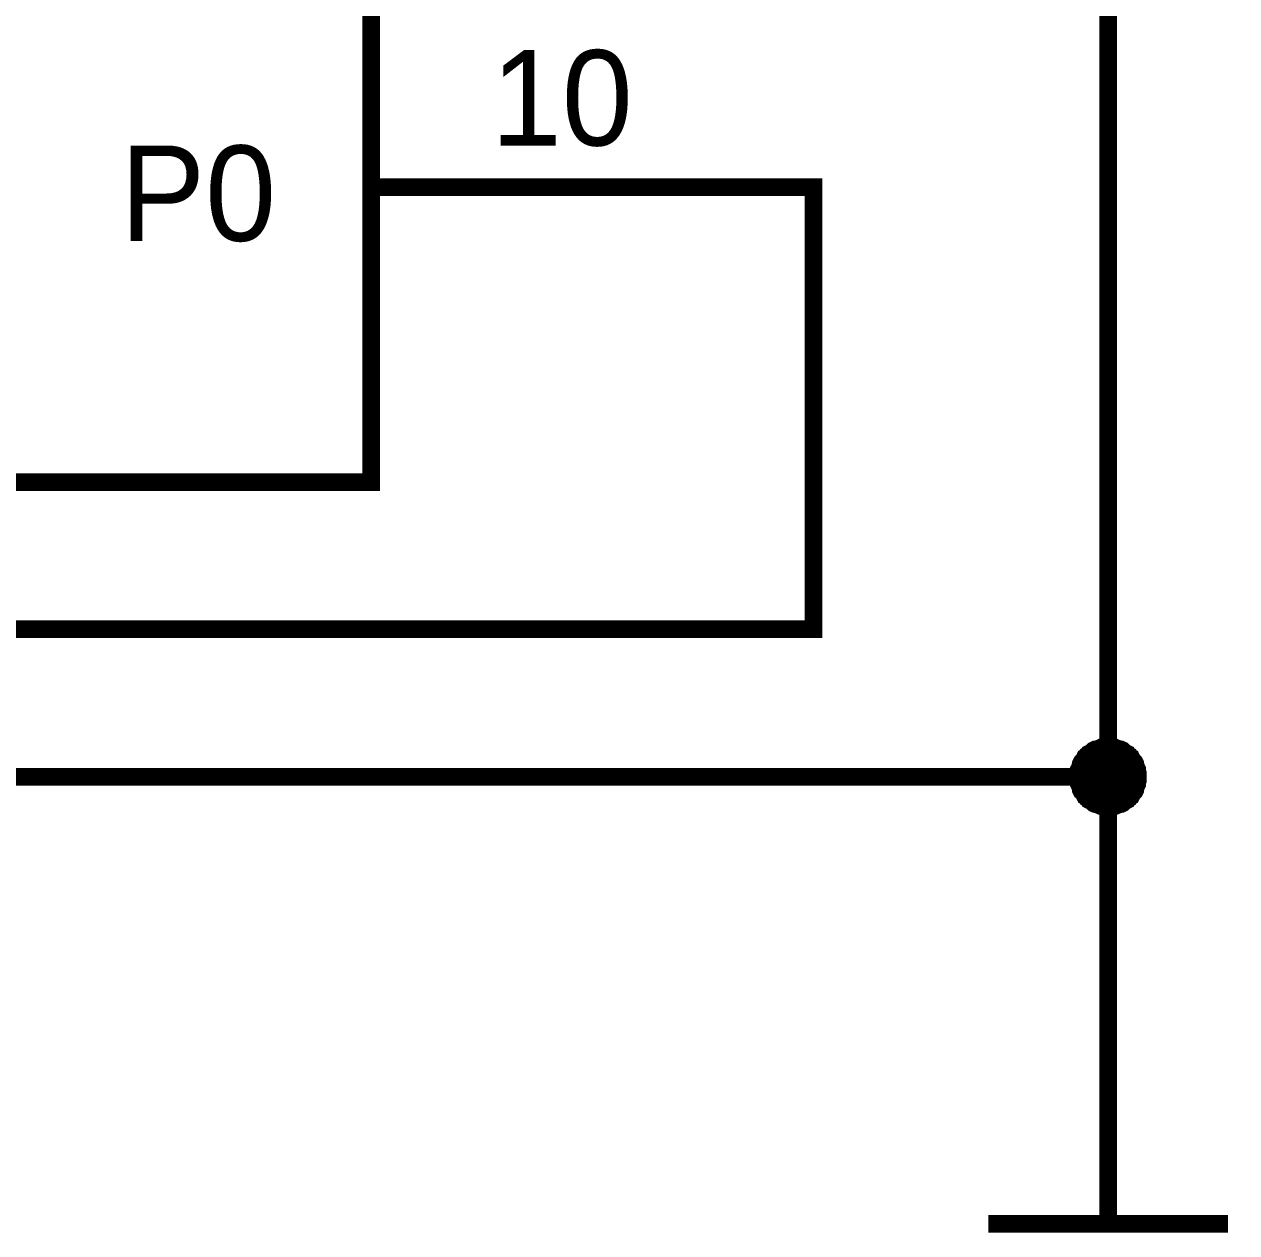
# Model space of a CAD drawing. Header units: millimetres. Extents: x 0 to 841, y 0 to 594.
# Drawn here: x 241.64 to 262.2, y 444.77 to 465.25 of the extents above; entities that cross this region are included whole.
import ezdxf

# ---------------------------------------------------------------- set-up
doc = ezdxf.new("R2010")
doc.units = ezdxf.units.MM
doc.layers.add('Sheet', color=255, linetype='Continuous')

msp = doc.modelspace()

# ---------------------------------------------------------------- linework, layer by layer
at = {"layer": 'Sheet', "const_width": 0.3}
msp.add_lwpolyline([(220.019, 512.496), (247.519, 512.496), (247.519, 457.493), (220.019, 457.493), (220.019, 512.496)], close=True, dxfattribs=at)
at = {"layer": 'Sheet'}
for points, const_width in [([(97.523, 507.499), (90.022, 507.499), (90.022, 455), (255.02, 455), (255.02, 462.49), (250.012, 462.49)], 0.3), ([(260.017, 452.496), (212.518, 452.496), (212.518, 487.499), (217.515, 487.499)], 0.3), ([(250.012, 467.499), (250.012, 467.499), (260.017, 467.499), (260.017, 452.496), (260.017, 449.992)], 0.3), ([(247.519, 462.49), (250.012, 462.49)], 0.3), ([(259.511, 452.496), (259.511, 452.518), (259.511, 452.552), (259.522, 452.575), (259.522, 452.597), (259.522, 452.62), (259.534, 452.642), (259.545, 452.676), (259.556, 452.698), (259.556, 452.721), (259.567, 452.743), (259.579, 452.754), (259.601, 452.777), (259.612, 452.799), (259.623, 452.822), (259.646, 452.833), (259.657, 452.855), (259.68, 452.867), (259.691, 452.889), (259.713, 452.9), (259.736, 452.912), (259.758, 452.934), (259.769, 452.945), (259.792, 452.956), (259.814, 452.956), (259.837, 452.968), (259.871, 452.979), (259.893, 452.99), (259.915, 452.99), (259.938, 452.99), (259.96, 453.001), (259.994, 453.001), (260.017, 453.001)], 0.3), ([(259.511, 452.496), (259.511, 452.518), (259.511, 452.552), (259.522, 452.575), (259.522, 452.597), (259.522, 452.62), (259.534, 452.642), (259.545, 452.676), (259.556, 452.698), (259.556, 452.721), (259.567, 452.743), (259.579, 452.754), (259.601, 452.777), (259.612, 452.799), (259.623, 452.822), (259.646, 452.833), (259.657, 452.855), (259.68, 452.867), (259.691, 452.889), (259.713, 452.9), (259.736, 452.912), (259.758, 452.934), (259.769, 452.945), (259.792, 452.956), (259.814, 452.956), (259.837, 452.968), (259.871, 452.979), (259.893, 452.99), (259.915, 452.99), (259.938, 452.99), (259.96, 453.001), (259.994, 453.001), (260.017, 453.001)], 0.3), ([(259.511, 452.496), (259.511, 452.518), (259.511, 452.552), (259.522, 452.575), (259.522, 452.597), (259.522, 452.62), (259.534, 452.642), (259.545, 452.676), (259.556, 452.698), (259.556, 452.721), (259.567, 452.743), (259.579, 452.754), (259.601, 452.777), (259.612, 452.799), (259.623, 452.822), (259.646, 452.833), (259.657, 452.855), (259.68, 452.867), (259.691, 452.889), (259.713, 452.9), (259.736, 452.912), (259.758, 452.934), (259.769, 452.945), (259.792, 452.956), (259.814, 452.956), (259.837, 452.968), (259.871, 452.979), (259.893, 452.99), (259.915, 452.99), (259.938, 452.99), (259.96, 453.001), (259.994, 453.001), (260.017, 453.001)], 0.3), ([(259.511, 452.496), (259.511, 452.518), (259.511, 452.552), (259.522, 452.575), (259.522, 452.597), (259.522, 452.62), (259.534, 452.642), (259.545, 452.676), (259.556, 452.698), (259.556, 452.721), (259.567, 452.743), (259.579, 452.754), (259.601, 452.777), (259.612, 452.799), (259.623, 452.822), (259.646, 452.833), (259.657, 452.855), (259.68, 452.867), (259.691, 452.889), (259.713, 452.9), (259.736, 452.912), (259.758, 452.934), (259.769, 452.945), (259.792, 452.956), (259.814, 452.956), (259.837, 452.968), (259.871, 452.979), (259.893, 452.99), (259.915, 452.99), (259.938, 452.99), (259.96, 453.001), (259.994, 453.001), (260.017, 453.001)], 0.3), ([(259.511, 452.496), (259.511, 452.518), (259.511, 452.552), (259.522, 452.575), (259.522, 452.597), (259.522, 452.62), (259.534, 452.642), (259.545, 452.676), (259.556, 452.698), (259.556, 452.721), (259.567, 452.743), (259.579, 452.754), (259.601, 452.777), (259.612, 452.799), (259.623, 452.822), (259.646, 452.833), (259.657, 452.855), (259.68, 452.867), (259.691, 452.889), (259.713, 452.9), (259.736, 452.912), (259.758, 452.934), (259.769, 452.945), (259.792, 452.956), (259.814, 452.956), (259.837, 452.968), (259.871, 452.979), (259.893, 452.99), (259.915, 452.99), (259.938, 452.99), (259.96, 453.001), (259.994, 453.001), (260.017, 453.001)], 0.0991), ([(259.511, 452.496), (259.511, 452.518), (259.511, 452.552), (259.522, 452.575), (259.522, 452.597), (259.522, 452.62), (259.534, 452.642), (259.545, 452.676), (259.556, 452.698), (259.556, 452.721), (259.567, 452.743), (259.579, 452.754), (259.601, 452.777), (259.612, 452.799), (259.623, 452.822), (259.646, 452.833), (259.657, 452.855), (259.68, 452.867), (259.691, 452.889), (259.713, 452.9), (259.736, 452.912), (259.758, 452.934), (259.769, 452.945), (259.792, 452.956), (259.814, 452.956), (259.837, 452.968), (259.871, 452.979), (259.893, 452.99), (259.915, 452.99), (259.938, 452.99), (259.96, 453.001), (259.994, 453.001), (260.017, 453.001)], 0.0991), ([(259.511, 452.496), (259.511, 452.518), (259.511, 452.552), (259.522, 452.575), (259.522, 452.597), (259.522, 452.62), (259.534, 452.642), (259.545, 452.676), (259.556, 452.698), (259.556, 452.721), (259.567, 452.743), (259.579, 452.754), (259.601, 452.777), (259.612, 452.799), (259.623, 452.822), (259.646, 452.833), (259.657, 452.855), (259.68, 452.867), (259.691, 452.889), (259.713, 452.9), (259.736, 452.912), (259.758, 452.934), (259.769, 452.945), (259.792, 452.956), (259.814, 452.956), (259.837, 452.968), (259.871, 452.979), (259.893, 452.99), (259.915, 452.99), (259.938, 452.99), (259.96, 453.001), (259.994, 453.001), (260.017, 453.001)], 0.0991), ([(259.511, 452.496), (259.511, 452.518), (259.511, 452.552), (259.522, 452.575), (259.522, 452.597), (259.522, 452.62), (259.534, 452.642), (259.545, 452.676), (259.556, 452.698), (259.556, 452.721), (259.567, 452.743), (259.579, 452.754), (259.601, 452.777), (259.612, 452.799), (259.623, 452.822), (259.646, 452.833), (259.657, 452.855), (259.68, 452.867), (259.691, 452.889), (259.713, 452.9), (259.736, 452.912), (259.758, 452.934), (259.769, 452.945), (259.792, 452.956), (259.814, 452.956), (259.837, 452.968), (259.871, 452.979), (259.893, 452.99), (259.915, 452.99), (259.938, 452.99), (259.96, 453.001), (259.994, 453.001), (260.017, 453.001)], 0.0991), ([(260.017, 453.001), (260.017, 453.001)], 0.3), ([(260.017, 453.001), (260.039, 453.001), (260.073, 453.001), (260.095, 452.99), (260.118, 452.99), (260.14, 452.99), (260.162, 452.979), (260.196, 452.968), (260.219, 452.956), (260.241, 452.956), (260.264, 452.945), (260.275, 452.934), (260.297, 452.912), (260.32, 452.9), (260.342, 452.889), (260.353, 452.867), (260.376, 452.855), (260.387, 452.833), (260.41, 452.822), (260.421, 452.799), (260.432, 452.777), (260.454, 452.754), (260.466, 452.743), (260.477, 452.721), (260.477, 452.698), (260.488, 452.676), (260.499, 452.642), (260.511, 452.62), (260.511, 452.597), (260.511, 452.575), (260.522, 452.552), (260.522, 452.518), (260.522, 452.496)], 0.3), ([(260.017, 453.001), (260.017, 453.001)], 0.3), ([(260.017, 453.001), (260.039, 453.001), (260.073, 453.001), (260.095, 452.99), (260.118, 452.99), (260.14, 452.99), (260.162, 452.979), (260.196, 452.968), (260.219, 452.956), (260.241, 452.956), (260.264, 452.945), (260.275, 452.934), (260.297, 452.912), (260.32, 452.9), (260.342, 452.889), (260.353, 452.867), (260.376, 452.855), (260.387, 452.833), (260.41, 452.822), (260.421, 452.799), (260.432, 452.777), (260.454, 452.754), (260.466, 452.743), (260.477, 452.721), (260.477, 452.698), (260.488, 452.676), (260.499, 452.642), (260.511, 452.62), (260.511, 452.597), (260.511, 452.575), (260.522, 452.552), (260.522, 452.518), (260.522, 452.496)], 0.3), ([(260.017, 453.001), (260.017, 453.001)], 0.3), ([(260.017, 453.001), (260.039, 453.001), (260.073, 453.001), (260.095, 452.99), (260.118, 452.99), (260.14, 452.99), (260.162, 452.979), (260.196, 452.968), (260.219, 452.956), (260.241, 452.956), (260.264, 452.945), (260.275, 452.934), (260.297, 452.912), (260.32, 452.9), (260.342, 452.889), (260.353, 452.867), (260.376, 452.855), (260.387, 452.833), (260.41, 452.822), (260.421, 452.799), (260.432, 452.777), (260.454, 452.754), (260.466, 452.743), (260.477, 452.721), (260.477, 452.698), (260.488, 452.676), (260.499, 452.642), (260.511, 452.62), (260.511, 452.597), (260.511, 452.575), (260.522, 452.552), (260.522, 452.518), (260.522, 452.496)], 0.3), ([(260.017, 453.001), (260.017, 453.001)], 0.3), ([(260.017, 453.001), (260.039, 453.001), (260.073, 453.001), (260.095, 452.99), (260.118, 452.99), (260.14, 452.99), (260.162, 452.979), (260.196, 452.968), (260.219, 452.956), (260.241, 452.956), (260.264, 452.945), (260.275, 452.934), (260.297, 452.912), (260.32, 452.9), (260.342, 452.889), (260.353, 452.867), (260.376, 452.855), (260.387, 452.833), (260.41, 452.822), (260.421, 452.799), (260.432, 452.777), (260.454, 452.754), (260.466, 452.743), (260.477, 452.721), (260.477, 452.698), (260.488, 452.676), (260.499, 452.642), (260.511, 452.62), (260.511, 452.597), (260.511, 452.575), (260.522, 452.552), (260.522, 452.518), (260.522, 452.496)], 0.3), ([(260.017, 453.001), (260.017, 453.001)], 0.0991), ([(260.017, 453.001), (260.039, 453.001), (260.073, 453.001), (260.095, 452.99), (260.118, 452.99), (260.14, 452.99), (260.162, 452.979), (260.196, 452.968), (260.219, 452.956), (260.241, 452.956), (260.264, 452.945), (260.275, 452.934), (260.297, 452.912), (260.32, 452.9), (260.342, 452.889), (260.353, 452.867), (260.376, 452.855), (260.387, 452.833), (260.41, 452.822), (260.421, 452.799), (260.432, 452.777), (260.454, 452.754), (260.466, 452.743), (260.477, 452.721), (260.477, 452.698), (260.488, 452.676), (260.499, 452.642), (260.511, 452.62), (260.511, 452.597), (260.511, 452.575), (260.522, 452.552), (260.522, 452.518), (260.522, 452.496)], 0.0991), ([(260.017, 453.001), (260.017, 453.001)], 0.0991), ([(260.017, 453.001), (260.039, 453.001), (260.073, 453.001), (260.095, 452.99), (260.118, 452.99), (260.14, 452.99), (260.162, 452.979), (260.196, 452.968), (260.219, 452.956), (260.241, 452.956), (260.264, 452.945), (260.275, 452.934), (260.297, 452.912), (260.32, 452.9), (260.342, 452.889), (260.353, 452.867), (260.376, 452.855), (260.387, 452.833), (260.41, 452.822), (260.421, 452.799), (260.432, 452.777), (260.454, 452.754), (260.466, 452.743), (260.477, 452.721), (260.477, 452.698), (260.488, 452.676), (260.499, 452.642), (260.511, 452.62), (260.511, 452.597), (260.511, 452.575), (260.522, 452.552), (260.522, 452.518), (260.522, 452.496)], 0.0991), ([(260.017, 453.001), (260.017, 453.001)], 0.0991), ([(260.017, 453.001), (260.039, 453.001), (260.073, 453.001), (260.095, 452.99), (260.118, 452.99), (260.14, 452.99), (260.162, 452.979), (260.196, 452.968), (260.219, 452.956), (260.241, 452.956), (260.264, 452.945), (260.275, 452.934), (260.297, 452.912), (260.32, 452.9), (260.342, 452.889), (260.353, 452.867), (260.376, 452.855), (260.387, 452.833), (260.41, 452.822), (260.421, 452.799), (260.432, 452.777), (260.454, 452.754), (260.466, 452.743), (260.477, 452.721), (260.477, 452.698), (260.488, 452.676), (260.499, 452.642), (260.511, 452.62), (260.511, 452.597), (260.511, 452.575), (260.522, 452.552), (260.522, 452.518), (260.522, 452.496)], 0.0991), ([(260.017, 453.001), (260.017, 453.001)], 0.0991), ([(260.017, 453.001), (260.039, 453.001), (260.073, 453.001), (260.095, 452.99), (260.118, 452.99), (260.14, 452.99), (260.162, 452.979), (260.196, 452.968), (260.219, 452.956), (260.241, 452.956), (260.264, 452.945), (260.275, 452.934), (260.297, 452.912), (260.32, 452.9), (260.342, 452.889), (260.353, 452.867), (260.376, 452.855), (260.387, 452.833), (260.41, 452.822), (260.421, 452.799), (260.432, 452.777), (260.454, 452.754), (260.466, 452.743), (260.477, 452.721), (260.477, 452.698), (260.488, 452.676), (260.499, 452.642), (260.511, 452.62), (260.511, 452.597), (260.511, 452.575), (260.522, 452.552), (260.522, 452.518), (260.522, 452.496)], 0.0991), ([(260.017, 451.991), (259.994, 451.991), (259.96, 451.991), (259.938, 452.002), (259.915, 452.002), (259.893, 452.002), (259.871, 452.013), (259.837, 452.024), (259.814, 452.036), (259.792, 452.036), (259.769, 452.047), (259.758, 452.058), (259.736, 452.081), (259.713, 452.092), (259.691, 452.103), (259.68, 452.125), (259.657, 452.137), (259.646, 452.159), (259.623, 452.17), (259.612, 452.193), (259.601, 452.215), (259.579, 452.238), (259.567, 452.249), (259.556, 452.271), (259.556, 452.294), (259.545, 452.316), (259.534, 452.35), (259.522, 452.373), (259.522, 452.395), (259.522, 452.417), (259.511, 452.44), (259.511, 452.474), (259.511, 452.496)], 0.3), ([(259.511, 452.496), (259.511, 452.496)], 0.3), ([(260.017, 451.991), (259.994, 451.991), (259.96, 451.991), (259.938, 452.002), (259.915, 452.002), (259.893, 452.002), (259.871, 452.013), (259.837, 452.024), (259.814, 452.036), (259.792, 452.036), (259.769, 452.047), (259.758, 452.058), (259.736, 452.081), (259.713, 452.092), (259.691, 452.103), (259.68, 452.125), (259.657, 452.137), (259.646, 452.159), (259.623, 452.17), (259.612, 452.193), (259.601, 452.215), (259.579, 452.238), (259.567, 452.249), (259.556, 452.271), (259.556, 452.294), (259.545, 452.316), (259.534, 452.35), (259.522, 452.373), (259.522, 452.395), (259.522, 452.417), (259.511, 452.44), (259.511, 452.474), (259.511, 452.496)], 0.3), ([(259.511, 452.496), (259.511, 452.496)], 0.3), ([(260.017, 451.991), (259.994, 451.991), (259.96, 451.991), (259.938, 452.002), (259.915, 452.002), (259.893, 452.002), (259.871, 452.013), (259.837, 452.024), (259.814, 452.036), (259.792, 452.036), (259.769, 452.047), (259.758, 452.058), (259.736, 452.081), (259.713, 452.092), (259.691, 452.103), (259.68, 452.125), (259.657, 452.137), (259.646, 452.159), (259.623, 452.17), (259.612, 452.193), (259.601, 452.215), (259.579, 452.238), (259.567, 452.249), (259.556, 452.271), (259.556, 452.294), (259.545, 452.316), (259.534, 452.35), (259.522, 452.373), (259.522, 452.395), (259.522, 452.417), (259.511, 452.44), (259.511, 452.474), (259.511, 452.496)], 0.3), ([(259.511, 452.496), (259.511, 452.496)], 0.3), ([(260.017, 451.991), (259.994, 451.991), (259.96, 451.991), (259.938, 452.002), (259.915, 452.002), (259.893, 452.002), (259.871, 452.013), (259.837, 452.024), (259.814, 452.036), (259.792, 452.036), (259.769, 452.047), (259.758, 452.058), (259.736, 452.081), (259.713, 452.092), (259.691, 452.103), (259.68, 452.125), (259.657, 452.137), (259.646, 452.159), (259.623, 452.17), (259.612, 452.193), (259.601, 452.215), (259.579, 452.238), (259.567, 452.249), (259.556, 452.271), (259.556, 452.294), (259.545, 452.316), (259.534, 452.35), (259.522, 452.373), (259.522, 452.395), (259.522, 452.417), (259.511, 452.44), (259.511, 452.474), (259.511, 452.496)], 0.3), ([(259.511, 452.496), (259.511, 452.496)], 0.3), ([(260.522, 452.496), (260.522, 452.474), (260.522, 452.44), (260.511, 452.417), (260.511, 452.395), (260.511, 452.373), (260.499, 452.35), (260.488, 452.316), (260.477, 452.294), (260.477, 452.271), (260.466, 452.249), (260.454, 452.238), (260.432, 452.215), (260.421, 452.193), (260.41, 452.17), (260.387, 452.159), (260.376, 452.137), (260.353, 452.125), (260.342, 452.103), (260.32, 452.092), (260.297, 452.081), (260.275, 452.058), (260.264, 452.047), (260.241, 452.036), (260.219, 452.036), (260.196, 452.024), (260.162, 452.013), (260.14, 452.002), (260.118, 452.002), (260.095, 452.002), (260.073, 451.991), (260.039, 451.991), (260.017, 451.991)], 0.3), ([(260.522, 452.496), (260.522, 452.474), (260.522, 452.44), (260.511, 452.417), (260.511, 452.395), (260.511, 452.373), (260.499, 452.35), (260.488, 452.316), (260.477, 452.294), (260.477, 452.271), (260.466, 452.249), (260.454, 452.238), (260.432, 452.215), (260.421, 452.193), (260.41, 452.17), (260.387, 452.159), (260.376, 452.137), (260.353, 452.125), (260.342, 452.103), (260.32, 452.092), (260.297, 452.081), (260.275, 452.058), (260.264, 452.047), (260.241, 452.036), (260.219, 452.036), (260.196, 452.024), (260.162, 452.013), (260.14, 452.002), (260.118, 452.002), (260.095, 452.002), (260.073, 451.991), (260.039, 451.991), (260.017, 451.991)], 0.3), ([(260.522, 452.496), (260.522, 452.474), (260.522, 452.44), (260.511, 452.417), (260.511, 452.395), (260.511, 452.373), (260.499, 452.35), (260.488, 452.316), (260.477, 452.294), (260.477, 452.271), (260.466, 452.249), (260.454, 452.238), (260.432, 452.215), (260.421, 452.193), (260.41, 452.17), (260.387, 452.159), (260.376, 452.137), (260.353, 452.125), (260.342, 452.103), (260.32, 452.092), (260.297, 452.081), (260.275, 452.058), (260.264, 452.047), (260.241, 452.036), (260.219, 452.036), (260.196, 452.024), (260.162, 452.013), (260.14, 452.002), (260.118, 452.002), (260.095, 452.002), (260.073, 451.991), (260.039, 451.991), (260.017, 451.991)], 0.3), ([(260.522, 452.496), (260.522, 452.474), (260.522, 452.44), (260.511, 452.417), (260.511, 452.395), (260.511, 452.373), (260.499, 452.35), (260.488, 452.316), (260.477, 452.294), (260.477, 452.271), (260.466, 452.249), (260.454, 452.238), (260.432, 452.215), (260.421, 452.193), (260.41, 452.17), (260.387, 452.159), (260.376, 452.137), (260.353, 452.125), (260.342, 452.103), (260.32, 452.092), (260.297, 452.081), (260.275, 452.058), (260.264, 452.047), (260.241, 452.036), (260.219, 452.036), (260.196, 452.024), (260.162, 452.013), (260.14, 452.002), (260.118, 452.002), (260.095, 452.002), (260.073, 451.991), (260.039, 451.991), (260.017, 451.991)], 0.3), ([(260.522, 452.496), (260.522, 452.496), (260.522, 452.496), (260.522, 452.496), (260.522, 452.496), (260.522, 452.496), (260.522, 452.496), (260.522, 452.496), (260.522, 452.496), (260.522, 452.496), (260.522, 452.496), (260.522, 452.496), (260.522, 452.496), (260.522, 452.496), (260.522, 452.496), (260.522, 452.496), (260.522, 452.496), (260.522, 452.496), (260.522, 452.496), (260.522, 452.496), (260.522, 452.496), (260.522, 452.496), (260.522, 452.496), (260.522, 452.496), (260.522, 452.496), (260.522, 452.496), (260.522, 452.496), (260.522, 452.496), (260.522, 452.496), (260.522, 452.496), (260.522, 452.496), (260.522, 452.496), (260.522, 452.496)], 0.3), ([(260.522, 452.496), (260.522, 452.496)], 0.3), ([(260.522, 452.496), (260.522, 452.496), (260.522, 452.496), (260.522, 452.496), (260.522, 452.496), (260.522, 452.496), (260.522, 452.496), (260.522, 452.496), (260.522, 452.496), (260.522, 452.496), (260.522, 452.496), (260.522, 452.496), (260.522, 452.496), (260.522, 452.496), (260.522, 452.496), (260.522, 452.496), (260.522, 452.496), (260.522, 452.496), (260.522, 452.496), (260.522, 452.496), (260.522, 452.496), (260.522, 452.496), (260.522, 452.496), (260.522, 452.496), (260.522, 452.496), (260.522, 452.496), (260.522, 452.496), (260.522, 452.496), (260.522, 452.496), (260.522, 452.496), (260.522, 452.496), (260.522, 452.496), (260.522, 452.496)], 0.3), ([(260.522, 452.496), (260.522, 452.496)], 0.3), ([(260.522, 452.496), (260.522, 452.496), (260.522, 452.496), (260.522, 452.496), (260.522, 452.496), (260.522, 452.496), (260.522, 452.496), (260.522, 452.496), (260.522, 452.496), (260.522, 452.496), (260.522, 452.496), (260.522, 452.496), (260.522, 452.496), (260.522, 452.496), (260.522, 452.496), (260.522, 452.496), (260.522, 452.496), (260.522, 452.496), (260.522, 452.496), (260.522, 452.496), (260.522, 452.496), (260.522, 452.496), (260.522, 452.496), (260.522, 452.496), (260.522, 452.496), (260.522, 452.496), (260.522, 452.496), (260.522, 452.496), (260.522, 452.496), (260.522, 452.496), (260.522, 452.496), (260.522, 452.496), (260.522, 452.496)], 0.3), ([(260.522, 452.496), (260.522, 452.496)], 0.3), ([(260.522, 452.496), (260.522, 452.496), (260.522, 452.496), (260.522, 452.496), (260.522, 452.496), (260.522, 452.496), (260.522, 452.496), (260.522, 452.496), (260.522, 452.496), (260.522, 452.496), (260.522, 452.496), (260.522, 452.496), (260.522, 452.496), (260.522, 452.496), (260.522, 452.496), (260.522, 452.496), (260.522, 452.496), (260.522, 452.496), (260.522, 452.496), (260.522, 452.496), (260.522, 452.496), (260.522, 452.496), (260.522, 452.496), (260.522, 452.496), (260.522, 452.496), (260.522, 452.496), (260.522, 452.496), (260.522, 452.496), (260.522, 452.496), (260.522, 452.496), (260.522, 452.496), (260.522, 452.496), (260.522, 452.496)], 0.3), ([(260.522, 452.496), (260.522, 452.496)], 0.3), ([(260.017, 451.991), (259.994, 451.991), (259.96, 451.991), (259.938, 452.002), (259.915, 452.002), (259.893, 452.002), (259.871, 452.013), (259.837, 452.024), (259.814, 452.036), (259.792, 452.036), (259.769, 452.047), (259.758, 452.058), (259.736, 452.081), (259.713, 452.092), (259.691, 452.103), (259.68, 452.125), (259.657, 452.137), (259.646, 452.159), (259.623, 452.17), (259.612, 452.193), (259.601, 452.215), (259.579, 452.238), (259.567, 452.249), (259.556, 452.271), (259.556, 452.294), (259.545, 452.316), (259.534, 452.35), (259.522, 452.373), (259.522, 452.395), (259.522, 452.417), (259.511, 452.44), (259.511, 452.474), (259.511, 452.496)], 0.0991), ([(259.511, 452.496), (259.511, 452.496)], 0.0991), ([(260.017, 451.991), (259.994, 451.991), (259.96, 451.991), (259.938, 452.002), (259.915, 452.002), (259.893, 452.002), (259.871, 452.013), (259.837, 452.024), (259.814, 452.036), (259.792, 452.036), (259.769, 452.047), (259.758, 452.058), (259.736, 452.081), (259.713, 452.092), (259.691, 452.103), (259.68, 452.125), (259.657, 452.137), (259.646, 452.159), (259.623, 452.17), (259.612, 452.193), (259.601, 452.215), (259.579, 452.238), (259.567, 452.249), (259.556, 452.271), (259.556, 452.294), (259.545, 452.316), (259.534, 452.35), (259.522, 452.373), (259.522, 452.395), (259.522, 452.417), (259.511, 452.44), (259.511, 452.474), (259.511, 452.496)], 0.0991), ([(259.511, 452.496), (259.511, 452.496)], 0.0991), ([(260.017, 451.991), (259.994, 451.991), (259.96, 451.991), (259.938, 452.002), (259.915, 452.002), (259.893, 452.002), (259.871, 452.013), (259.837, 452.024), (259.814, 452.036), (259.792, 452.036), (259.769, 452.047), (259.758, 452.058), (259.736, 452.081), (259.713, 452.092), (259.691, 452.103), (259.68, 452.125), (259.657, 452.137), (259.646, 452.159), (259.623, 452.17), (259.612, 452.193), (259.601, 452.215), (259.579, 452.238), (259.567, 452.249), (259.556, 452.271), (259.556, 452.294), (259.545, 452.316), (259.534, 452.35), (259.522, 452.373), (259.522, 452.395), (259.522, 452.417), (259.511, 452.44), (259.511, 452.474), (259.511, 452.496)], 0.0991), ([(259.511, 452.496), (259.511, 452.496)], 0.0991), ([(260.017, 451.991), (259.994, 451.991), (259.96, 451.991), (259.938, 452.002), (259.915, 452.002), (259.893, 452.002), (259.871, 452.013), (259.837, 452.024), (259.814, 452.036), (259.792, 452.036), (259.769, 452.047), (259.758, 452.058), (259.736, 452.081), (259.713, 452.092), (259.691, 452.103), (259.68, 452.125), (259.657, 452.137), (259.646, 452.159), (259.623, 452.17), (259.612, 452.193), (259.601, 452.215), (259.579, 452.238), (259.567, 452.249), (259.556, 452.271), (259.556, 452.294), (259.545, 452.316), (259.534, 452.35), (259.522, 452.373), (259.522, 452.395), (259.522, 452.417), (259.511, 452.44), (259.511, 452.474), (259.511, 452.496)], 0.0991), ([(259.511, 452.496), (259.511, 452.496)], 0.0991), ([(260.522, 452.496), (260.522, 452.474), (260.522, 452.44), (260.511, 452.417), (260.511, 452.395), (260.511, 452.373), (260.499, 452.35), (260.488, 452.316), (260.477, 452.294), (260.477, 452.271), (260.466, 452.249), (260.454, 452.238), (260.432, 452.215), (260.421, 452.193), (260.41, 452.17), (260.387, 452.159), (260.376, 452.137), (260.353, 452.125), (260.342, 452.103), (260.32, 452.092), (260.297, 452.081), (260.275, 452.058), (260.264, 452.047), (260.241, 452.036), (260.219, 452.036), (260.196, 452.024), (260.162, 452.013), (260.14, 452.002), (260.118, 452.002), (260.095, 452.002), (260.073, 451.991), (260.039, 451.991), (260.017, 451.991)], 0.0991), ([(260.522, 452.496), (260.522, 452.474), (260.522, 452.44), (260.511, 452.417), (260.511, 452.395), (260.511, 452.373), (260.499, 452.35), (260.488, 452.316), (260.477, 452.294), (260.477, 452.271), (260.466, 452.249), (260.454, 452.238), (260.432, 452.215), (260.421, 452.193), (260.41, 452.17), (260.387, 452.159), (260.376, 452.137), (260.353, 452.125), (260.342, 452.103), (260.32, 452.092), (260.297, 452.081), (260.275, 452.058), (260.264, 452.047), (260.241, 452.036), (260.219, 452.036), (260.196, 452.024), (260.162, 452.013), (260.14, 452.002), (260.118, 452.002), (260.095, 452.002), (260.073, 451.991), (260.039, 451.991), (260.017, 451.991)], 0.0991), ([(260.522, 452.496), (260.522, 452.474), (260.522, 452.44), (260.511, 452.417), (260.511, 452.395), (260.511, 452.373), (260.499, 452.35), (260.488, 452.316), (260.477, 452.294), (260.477, 452.271), (260.466, 452.249), (260.454, 452.238), (260.432, 452.215), (260.421, 452.193), (260.41, 452.17), (260.387, 452.159), (260.376, 452.137), (260.353, 452.125), (260.342, 452.103), (260.32, 452.092), (260.297, 452.081), (260.275, 452.058), (260.264, 452.047), (260.241, 452.036), (260.219, 452.036), (260.196, 452.024), (260.162, 452.013), (260.14, 452.002), (260.118, 452.002), (260.095, 452.002), (260.073, 451.991), (260.039, 451.991), (260.017, 451.991)], 0.0991), ([(260.522, 452.496), (260.522, 452.474), (260.522, 452.44), (260.511, 452.417), (260.511, 452.395), (260.511, 452.373), (260.499, 452.35), (260.488, 452.316), (260.477, 452.294), (260.477, 452.271), (260.466, 452.249), (260.454, 452.238), (260.432, 452.215), (260.421, 452.193), (260.41, 452.17), (260.387, 452.159), (260.376, 452.137), (260.353, 452.125), (260.342, 452.103), (260.32, 452.092), (260.297, 452.081), (260.275, 452.058), (260.264, 452.047), (260.241, 452.036), (260.219, 452.036), (260.196, 452.024), (260.162, 452.013), (260.14, 452.002), (260.118, 452.002), (260.095, 452.002), (260.073, 451.991), (260.039, 451.991), (260.017, 451.991)], 0.0991), ([(260.522, 452.496), (260.522, 452.496), (260.522, 452.496), (260.522, 452.496), (260.522, 452.496), (260.522, 452.496), (260.522, 452.496), (260.522, 452.496), (260.522, 452.496), (260.522, 452.496), (260.522, 452.496), (260.522, 452.496), (260.522, 452.496), (260.522, 452.496), (260.522, 452.496), (260.522, 452.496), (260.522, 452.496), (260.522, 452.496), (260.522, 452.496), (260.522, 452.496), (260.522, 452.496), (260.522, 452.496), (260.522, 452.496), (260.522, 452.496), (260.522, 452.496), (260.522, 452.496), (260.522, 452.496), (260.522, 452.496), (260.522, 452.496), (260.522, 452.496), (260.522, 452.496), (260.522, 452.496), (260.522, 452.496)], 0.0991), ([(260.522, 452.496), (260.522, 452.496)], 0.0991), ([(260.522, 452.496), (260.522, 452.496), (260.522, 452.496), (260.522, 452.496), (260.522, 452.496), (260.522, 452.496), (260.522, 452.496), (260.522, 452.496), (260.522, 452.496), (260.522, 452.496), (260.522, 452.496), (260.522, 452.496), (260.522, 452.496), (260.522, 452.496), (260.522, 452.496), (260.522, 452.496), (260.522, 452.496), (260.522, 452.496), (260.522, 452.496), (260.522, 452.496), (260.522, 452.496), (260.522, 452.496), (260.522, 452.496), (260.522, 452.496), (260.522, 452.496), (260.522, 452.496), (260.522, 452.496), (260.522, 452.496), (260.522, 452.496), (260.522, 452.496), (260.522, 452.496), (260.522, 452.496), (260.522, 452.496)], 0.0991), ([(260.522, 452.496), (260.522, 452.496)], 0.0991), ([(260.522, 452.496), (260.522, 452.496), (260.522, 452.496), (260.522, 452.496), (260.522, 452.496), (260.522, 452.496), (260.522, 452.496), (260.522, 452.496), (260.522, 452.496), (260.522, 452.496), (260.522, 452.496), (260.522, 452.496), (260.522, 452.496), (260.522, 452.496), (260.522, 452.496), (260.522, 452.496), (260.522, 452.496), (260.522, 452.496), (260.522, 452.496), (260.522, 452.496), (260.522, 452.496), (260.522, 452.496), (260.522, 452.496), (260.522, 452.496), (260.522, 452.496), (260.522, 452.496), (260.522, 452.496), (260.522, 452.496), (260.522, 452.496), (260.522, 452.496), (260.522, 452.496), (260.522, 452.496), (260.522, 452.496)], 0.0991), ([(260.522, 452.496), (260.522, 452.496)], 0.0991), ([(260.522, 452.496), (260.522, 452.496), (260.522, 452.496), (260.522, 452.496), (260.522, 452.496), (260.522, 452.496), (260.522, 452.496), (260.522, 452.496), (260.522, 452.496), (260.522, 452.496), (260.522, 452.496), (260.522, 452.496), (260.522, 452.496), (260.522, 452.496), (260.522, 452.496), (260.522, 452.496), (260.522, 452.496), (260.522, 452.496), (260.522, 452.496), (260.522, 452.496), (260.522, 452.496), (260.522, 452.496), (260.522, 452.496), (260.522, 452.496), (260.522, 452.496), (260.522, 452.496), (260.522, 452.496), (260.522, 452.496), (260.522, 452.496), (260.522, 452.496), (260.522, 452.496), (260.522, 452.496), (260.522, 452.496)], 0.0991), ([(260.522, 452.496), (260.522, 452.496)], 0.0991), ([(260.017, 449.992), (260.017, 444.916)], 0.3), ([(257.984, 444.916), (262.049, 444.916)], 0.3)]:
    msp.add_lwpolyline(points, dxfattribs=dict(at, const_width=const_width))
at = {"layer": 'Sheet', "const_width": 0.508}
msp.add_lwpolyline([(259.746, 452.5, 1), (260.254, 452.5, 1)], format="xyb", close=True, dxfattribs=at)

# ---------------------------------------------------------------- texts
at = {"layer": 'Sheet'}
for s, p in [('10', (249.551, 463.198)), ('P0', (243.263, 461.581))]:
    msp.add_text(s, height=1.6171, dxfattribs=at).set_placement(p)

doc.saveas('drawing.dxf')
